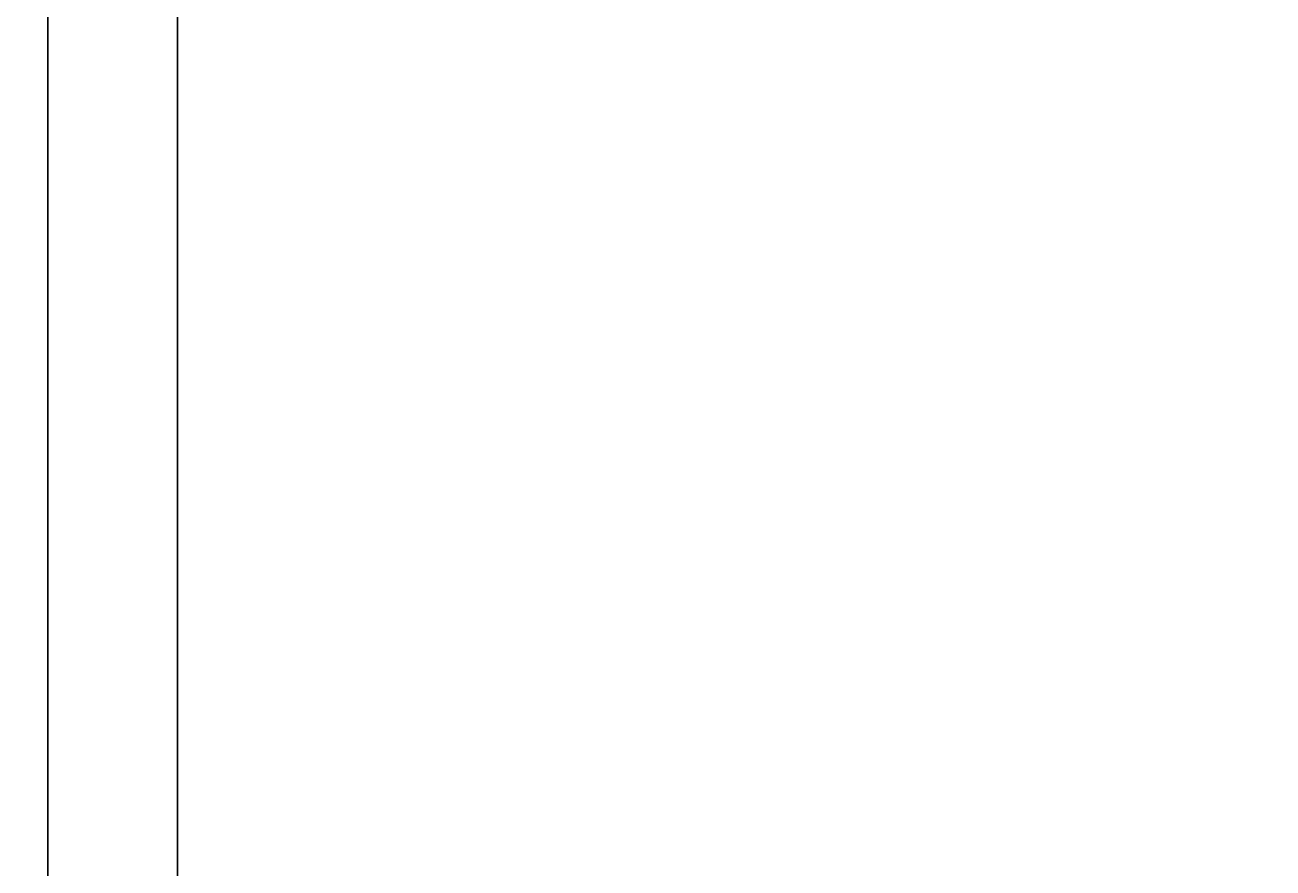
# Model space of a CAD drawing. Extents: x 0 to 2992, y -2739 to 0.
# Drawn here: x 144.8 to 318.2, y -353.2 to -236 of the extents above; entities that cross this region are included whole.
import ezdxf

# ---------------------------------------------------------------- set-up
doc = ezdxf.new("R2010")
doc.units = 0
for name, color, linetype in [('LAYER0', 7, 'CONTINUOUS'), ('LAYER131', 7, 'CONTINUOUS'), ('LAYER145', 7, 'CONTINUOUS'), ('LAYER159', 7, 'CONTINUOUS'), ('LAYER173', 7, 'CONTINUOUS'), ('LAYER187', 7, 'CONTINUOUS'), ('LAYER201', 7, 'CONTINUOUS'), ('LAYER88', 7, 'CONTINUOUS'), ('LAYER91', 7, 'CONTINUOUS'), ('LAYER98', 7, 'CONTINUOUS')]:
    doc.layers.add(name, color=color, linetype=linetype)

msp = doc.modelspace()

# ---------------------------------------------------------------- linework, layer by layer
at = {"layer": 'LAYER0', "invisible_edges": 1}
for points in [[(2992.49, 0), (0, -2716.32), (0, 0), (2992.49, 0)], [(2992.49, -2716.32, 5), (0, 0, 5), (0, -2716.32, 5), (2992.49, -2716.32, 5)], [(0, 0, 5), (2992.49, -2716.32, 5), (2992.49, 0, 5), (0, 0, 5)], [(0, -2716.32), (2992.49, 0), (2992.49, -2716.32), (0, -2716.32)]]:
    msp.add_3dface(points, dxfattribs=at)
at = {"layer": 'LAYER131', "invisible_edges": 1}
for points in [[(166, -144.6001, 1989), (559, -620.0001, 1989), (559, -144.6001, 1989), (166, -144.6001, 1989)], [(559, -620.0001, 1989), (166, -144.6001, 1989), (166, -620.0001, 1989), (559, -620.0001, 1989)], [(166, -144.6001, 1989), (166, -620.0001, 1971), (166, -620.0001, 1989), (166, -144.6001, 1989)], [(166, -620.0001, 1971), (166, -144.6001, 1989), (166, -144.6001, 1971), (166, -620.0001, 1971)], [(166, -620.0001, 1971), (559, -144.6001, 1971), (559, -620.0001, 1971), (166, -620.0001, 1971)], [(559, -144.6001, 1971), (166, -620.0001, 1971), (166, -144.6001, 1971), (559, -144.6001, 1971)]]:
    msp.add_3dface(points, dxfattribs=at)
at = {"layer": 'LAYER145', "invisible_edges": 1}
for points in [[(166, -144.6001, 871), (559, -620.0001, 871), (559, -144.6001, 871), (166, -144.6001, 871)], [(559, -620.0001, 871), (166, -144.6001, 871), (166, -620.0001, 871), (559, -620.0001, 871)], [(166, -144.6001, 871), (166, -620.0001, 853), (166, -620.0001, 871), (166, -144.6001, 871)], [(166, -620.0001, 853), (166, -144.6001, 871), (166, -144.6001, 853), (166, -620.0001, 853)], [(166, -620.0001, 853), (559, -144.6001, 853), (559, -620.0001, 853), (166, -620.0001, 853)], [(559, -144.6001, 853), (166, -620.0001, 853), (166, -144.6001, 853), (559, -144.6001, 853)]]:
    msp.add_3dface(points, dxfattribs=at)
at = {"layer": 'LAYER159', "invisible_edges": 1}
for points in [[(166, -144.6001, 1243), (559, -620.0001, 1243), (559, -144.6001, 1243), (166, -144.6001, 1243)], [(559, -620.0001, 1243), (166, -144.6001, 1243), (166, -620.0001, 1243), (559, -620.0001, 1243)], [(166, -144.6001, 1243), (166, -620.0001, 1225), (166, -620.0001, 1243), (166, -144.6001, 1243)], [(166, -620.0001, 1225), (166, -144.6001, 1243), (166, -144.6001, 1225), (166, -620.0001, 1225)], [(166, -620.0001, 1225), (559, -144.6001, 1225), (559, -620.0001, 1225), (166, -620.0001, 1225)], [(559, -144.6001, 1225), (166, -620.0001, 1225), (166, -144.6001, 1225), (559, -144.6001, 1225)]]:
    msp.add_3dface(points, dxfattribs=at)
at = {"layer": 'LAYER173', "invisible_edges": 1}
for points in [[(166, -144.6001, 1616), (559, -620.0001, 1616), (559, -144.6001, 1616), (166, -144.6001, 1616)], [(559, -620.0001, 1616), (166, -144.6001, 1616), (166, -620.0001, 1616), (559, -620.0001, 1616)], [(166, -144.6001, 1616), (166, -620.0001, 1598), (166, -620.0001, 1616), (166, -144.6001, 1616)], [(166, -620.0001, 1598), (166, -144.6001, 1616), (166, -144.6001, 1598), (166, -620.0001, 1598)], [(166, -620.0001, 1598), (559, -144.6001, 1598), (559, -620.0001, 1598), (166, -620.0001, 1598)], [(559, -144.6001, 1598), (166, -620.0001, 1598), (166, -144.6001, 1598), (559, -144.6001, 1598)]]:
    msp.add_3dface(points, dxfattribs=at)
at = {"layer": 'LAYER187', "invisible_edges": 1}
for points in [[(166, -144.6001, 359), (559, -620.0001, 359), (559, -144.6001, 359), (166, -144.6001, 359)], [(559, -620.0001, 359), (166, -144.6001, 359), (166, -620.0001, 359), (559, -620.0001, 359)], [(166, -144.6001, 359), (166, -620.0001, 341), (166, -620.0001, 359), (166, -144.6001, 359)], [(166, -620.0001, 341), (166, -144.6001, 359), (166, -144.6001, 341), (166, -620.0001, 341)], [(166, -620.0001, 341), (559, -144.6001, 341), (559, -620.0001, 341), (166, -620.0001, 341)], [(559, -144.6001, 341), (166, -620.0001, 341), (166, -144.6001, 341), (559, -144.6001, 341)]]:
    msp.add_3dface(points, dxfattribs=at)
at = {"layer": 'LAYER201', "invisible_edges": 1}
for points in [[(166, -144.6001, 615), (559, -620.0001, 615), (559, -144.6001, 615), (166, -144.6001, 615)], [(559, -620.0001, 615), (166, -144.6001, 615), (166, -620.0001, 615), (559, -620.0001, 615)], [(166, -144.6001, 615), (166, -620.0001, 597), (166, -620.0001, 615), (166, -144.6001, 615)], [(166, -620.0001, 597), (166, -144.6001, 615), (166, -144.6001, 597), (166, -620.0001, 597)], [(166, -620.0001, 597), (559, -144.6001, 597), (559, -620.0001, 597), (166, -620.0001, 597)], [(559, -144.6001, 597), (166, -620.0001, 597), (166, -144.6001, 597), (559, -144.6001, 597)]]:
    msp.add_3dface(points, dxfattribs=at)
at = {"layer": 'LAYER88', "invisible_edges": 1}
for points in [[(148, -120, 5), (166, -680, 5), (148, -680, 5), (148, -120, 5)], [(166, -680, 5), (148, -120, 5), (166, -120, 5), (166, -680, 5)], [(166, -120, 2545), (148, -680, 2545), (166, -680, 2545), (166, -120, 2545)], [(148, -680, 2545), (166, -120, 2545), (148, -120, 2545), (148, -680, 2545)], [(148, -680, 2545), (148, -120, 5), (148, -680, 5), (148, -680, 2545)], [(148, -120, 5), (148, -680, 2545), (148, -120, 2545), (148, -120, 5)], [(166, -120, 2545), (166, -680, 5), (166, -120, 5), (166, -120, 2545)], [(166, -680, 5), (166, -120, 2545), (166, -680, 2545), (166, -680, 5)]]:
    msp.add_3dface(points, dxfattribs=at)
at = {"layer": 'LAYER91', "invisible_edges": 1}
for points in [[(559, -120, 85), (166, -680, 85), (166, -120, 85), (559, -120, 85)], [(166, -680, 85), (559, -120, 85), (559, -680, 85), (166, -680, 85)], [(166, -120, 103), (166, -680, 85), (166, -680, 103), (166, -120, 103)], [(166, -680, 85), (166, -120, 103), (166, -120, 85), (166, -680, 85)], [(559, -680, 103), (166, -120, 103), (166, -680, 103), (559, -680, 103)], [(166, -120, 103), (559, -680, 103), (559, -120, 103), (166, -120, 103)]]:
    msp.add_3dface(points, dxfattribs=at)
at = {"layer": 'LAYER98', "invisible_edges": 1}
for points in [[(166, -120, 2544), (559, -680, 2544), (559, -120, 2544), (166, -120, 2544)], [(559, -680, 2544), (166, -120, 2544), (166, -680, 2544), (559, -680, 2544)], [(166, -120, 2544), (166, -680, 2526), (166, -680, 2544), (166, -120, 2544)], [(166, -680, 2526), (166, -120, 2544), (166, -120, 2526), (166, -680, 2526)], [(166, -680, 2526), (559, -120, 2526), (559, -680, 2526), (166, -680, 2526)], [(559, -120, 2526), (166, -680, 2526), (166, -120, 2526), (559, -120, 2526)]]:
    msp.add_3dface(points, dxfattribs=at)

doc.saveas('drawing.dxf')
